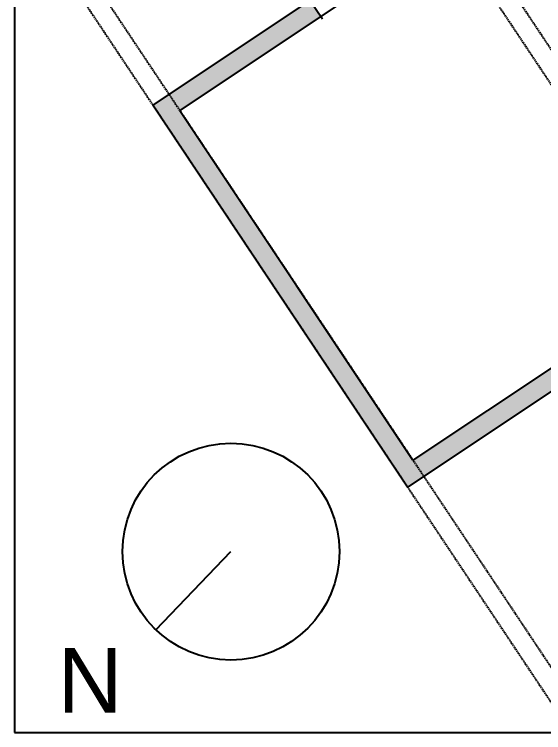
# Model space of a CAD drawing. Header units: inches. Extents: x -902 to 12417, y -2973 to 6117.
# Drawn here: x -902 to -84, y 123 to 1233 of the extents above; entities that cross this region are included whole.
import ezdxf

# ---------------------------------------------------------------- set-up
doc = ezdxf.new("R2010")
doc.units = ezdxf.units.IN
doc.header["$MEASUREMENT"] = 0
doc.linetypes.add('DASHEDX2', pattern=[1.5, 1, -0.5])
doc.styles.get("Standard").update_dxf_attribs({"font": 'arial.ttf'})

msp = doc.modelspace()

# ---------------------------------------------------------------- hatches: boundary and pattern name
h = msp.add_hatch()
h.set_pattern_fill('ANSI31', color=0)
h.paths.add_polyline_path([(-663.5, 1109.8), (-688.4, 1093.1), (-294.6, 502.4), (-269.6, 519)])
h.paths.add_polyline_path([(-428.8, 1230.1), (-441.4, 1249), (-441.4, 1249), (-445.5, 1255.1), (-663.5, 1109.8), (-646.8, 1084.8)])
h.paths.add_polyline_path([(592.8, 1533), (567.8, 1516.3), (753.8, 1237.3), (154.7, 838), (171.3, 813), (795.4, 1229)])
h.paths.add_polyline_path([(171.3, 813), (154.7, 838), (129.7, 821.3), (146.4, 796.4)])
h.paths.add_polyline_path([(146.4, 796.4), (129.7, 821.3), (-286.3, 544), (-269.6, 519)])
h.paths.add_polyline_path([(111.2, 1590.1), (94.5, 1615.1), (-222.5, 1403.8), (-205.9, 1378.8)])
h.paths.add_polyline_path([(-247.5, 1387.1), (-270.8, 1371.6), (-254.1, 1346.6), (-230.8, 1362.2)])
h.paths.add_polyline_path([(-222.5, 1403.8), (-247.5, 1387.1), (-230.8, 1362.2), (-205.9, 1378.8)])
h.paths.add_polyline_path([(393.2, 1778.2), (512.4, 1599.5), (537.3, 1616.2), (401.5, 1819.8), (194.4, 1681.7), (211, 1656.7)])

# ---------------------------------------------------------------- linework, layer by layer
for p, q in [((-222.5, 1403.8), (-688.4, 1093.1)), ((-445.5, 1255.1), (-426.3, 1226.4)), ((-294.6, 502.4), (-688.4, 1093.1)), ((-646.8, 1084.8), (-286.3, 544)), ((154.7, 838), (-286.3, 544)), ((171.3, 813), (-294.6, 502.4)), ((-683.4, 281.9), (-567.5, 402.9))]:
    msp.add_line(p, q)
at = {"ltscale": 0.5}
msp.add_line((-205.9, 1378.8), (-646.8, 1084.8), dxfattribs=at)
msp.add_lwpolyline([(-902.2, 123.2), (1097.8, 123.2), (1097.8, 2123.2), (-902.2, 2123.2)], close=True)
at = {"linetype": 'DASHEDX2'}
for points in [[(-361.2, 1611.8), (-827.1, 1301.1), (-72.7, 169.5), (393.2, 480.2)], [(-369.5, 1570.2), (-785.5, 1292.8), (-64.4, 211.2), (351.6, 488.5)]]:
    msp.add_lwpolyline(points, close=True, dxfattribs=at)
msp.add_circle((-567.5, 402.9), 167.6)

# ---------------------------------------------------------------- texts
at = {"insert": (-835.7, 253.8), "char_height": 100, "attachment_point": 1}
msp.add_mtext_dynamic_manual_height_columns('N', width=1.148, gutter_width=1, heights=[0], dxfattribs=at)

doc.saveas('drawing.dxf')
